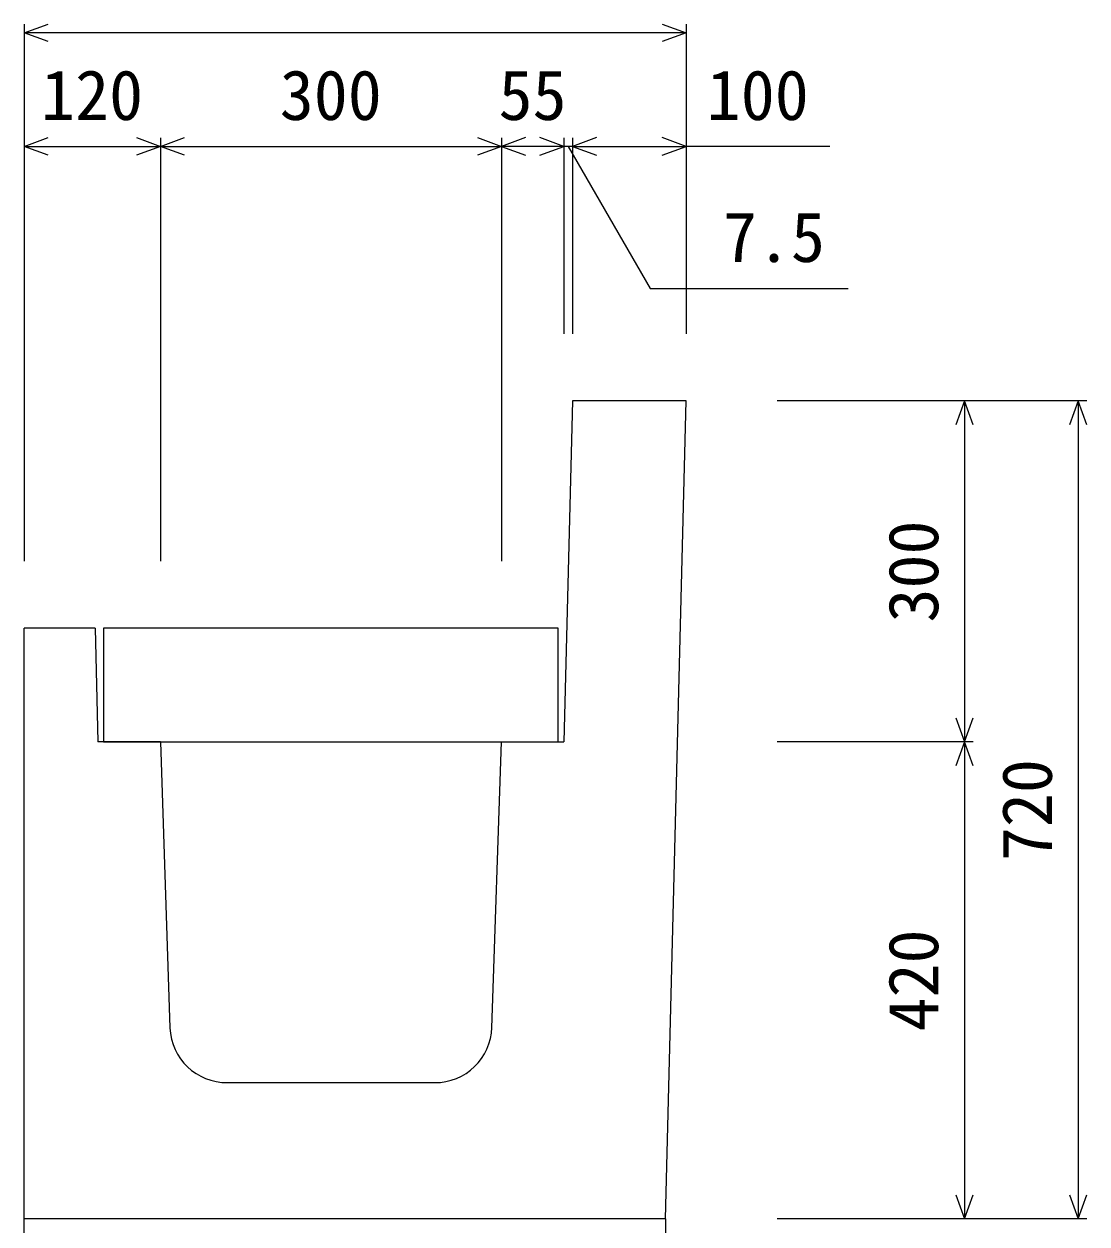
# Model space of a CAD drawing. Units: millimetres, scale not verified. Extents: x -16800 to 16800, y -5940 to 5940.
# Drawn here: x 3603 to 4538, y 3597 to 4654 of the extents above; entities that cross this region are included whole.
import ezdxf
from ezdxf.enums import TextEntityAlignment as Align

# ---------------------------------------------------------------- set-up
doc = ezdxf.new("R2010")
doc.units = ezdxf.units.MM
doc.header["$LTSCALE"] = 20
for name, color, linetype, lineweight in [('0-0_DIM', 7, 'Continuous', 25), ('0-2_HATCH', 6, 'Continuous', 25), ('0-5_OUTLINE', 3, 'Continuous', 25)]:
    doc.layers.add(name, color=color, linetype=linetype, lineweight=lineweight)
doc.styles.add('ＭＳ ゴシック', font='')
doc.styles.get('ＭＳ ゴシック').set_extended_font_data('MS Gothic')

msp = doc.modelspace()

# ---------------------------------------------------------------- linework, layer by layer
at = {"layer": '0-0_DIM'}
for p, q in [((3602.6, 4653.54), (3602.6, 4181.04)), ((4185.1, 4653.54), (4185.1, 4381.04)), ((4185.1, 4646.04), (3602.6, 4646.04)), ((3722.6, 4553.54), (3722.6, 4181.04)), ((4022.6, 4553.54), (4022.6, 4181.04)), ((4077.6, 4553.54), (4077.6, 4381.04)), ((4085.1, 4553.54), (4085.1, 4381.04)), ((3602.6, 4546.04), (3722.6, 4546.04)), ((3722.6, 4546.04), (4022.6, 4546.04)), ((4085.1, 4546.04), (4185.1, 4546.04)), ((4311.47, 4546.04), (4185.1, 4546.04)), ((4537.6, 4321.92), (4265.1, 4321.92)), ((4430.1, 4321.92), (4430.1, 4021.92)), ((4530.1, 4321.92), (4530.1, 3601.92)), ((4437.6, 4021.92), (4265.1, 4021.92)), ((4430.1, 4021.92), (4430.1, 3601.92)), ((4537.6, 3601.92), (4265.1, 3601.92))]:
    msp.add_line(p, q, dxfattribs=at)
for points in [[(3623.75, 4638.35), (3602.6, 4646.04), (3623.75, 4653.74)], [(4163.96, 4653.74), (4185.1, 4646.04), (4163.96, 4638.35)], [(3623.75, 4538.35), (3602.6, 4546.04), (3623.75, 4553.74)], [(3701.46, 4553.74), (3722.6, 4546.04), (3701.46, 4538.35)], [(3743.75, 4538.35), (3722.6, 4546.04), (3743.75, 4553.74)], [(4001.46, 4553.74), (4022.6, 4546.04), (4001.46, 4538.35)], [(4043.75, 4553.74), (4022.6, 4546.04), (4043.75, 4538.35)], [(4056.46, 4538.35), (4077.6, 4546.04), (4056.46, 4553.74)], [(4106.25, 4553.74), (4085.1, 4546.04), (4106.25, 4538.35)], [(4163.96, 4538.35), (4185.1, 4546.04), (4163.96, 4553.74)], [(4085.1, 4546.04), (4077.6, 4546.04), (4022.6, 4546.04)], [(4081.35, 4546.04), (4153.53, 4421.03), (4327.7, 4421.03)], [(4437.8, 4300.78), (4430.1, 4321.92), (4422.41, 4300.78)], [(4537.8, 4300.78), (4530.1, 4321.92), (4522.41, 4300.78)], [(4422.41, 4043.07), (4430.1, 4021.92), (4437.8, 4043.07)], [(4437.8, 4000.78), (4430.1, 4021.92), (4422.41, 4000.78)], [(4422.41, 3623.07), (4430.1, 3601.92), (4437.8, 3623.07)], [(4522.41, 3623.07), (4530.1, 3601.92), (4537.8, 3623.07)]]:
    msp.add_lwpolyline(points, dxfattribs=at)
at = {"layer": '0-2_HATCH'}
msp.add_lwpolyline([(3672.6, 4121.92), (3672.6, 4021.92), (4072.6, 4021.92), (4072.6, 4121.92)], close=True, dxfattribs=at)
at = {"layer": '0-5_OUTLINE'}
for p, q in [((3602.6, 3581.92), (3602.6, 4121.92)), ((3665.1, 4121.92), (3602.6, 4121.92)), ((3665.1, 4121.92), (3667.6, 4021.92)), ((3722.6, 4021.92), (3667.6, 4021.92)), ((3722.6, 4021.92), (3730.99, 3770.26)), ((4014.22, 3770.26), (4022.6, 4021.92)), ((4022.6, 4021.92), (4077.6, 4021.92)), ((3780.97, 3721.92), (3964.24, 3721.92)), ((4167.1, 3601.92), (3602.6, 3601.92)), ((4167.1, 3601.92), (4167.1, 3581.92))]:
    msp.add_line(p, q, dxfattribs=at)
msp.add_lwpolyline([(4167.1, 3601.92), (4185.1, 4321.92), (4085.1, 4321.92), (4077.6, 4021.92)], dxfattribs=at)
for centre, start, end in [((3780.97, 3771.92), 182.02139, 270.77773), ((3964.24, 3771.92), 269.56623, 358.41595)]:
    msp.add_arc(centre, 50, start, end, dxfattribs=at)

# ---------------------------------------------------------------- texts
at = {"layer": '0-0_DIM', "style": 'ＭＳ ゴシック'}
for s, p in [('120', (3617.6, 4556.04)), ('300', (3827.6, 4556.04)), ('55', (4020.1, 4556.04)), ('100', (4203.26, 4556.04)), ('7.5', (4217.54, 4431.03))]:
    msp.add_text(s, height=43.99, dxfattribs=at).set_placement(p, align=Align.BOTTOM_LEFT)
for s, p in [('300', (4420.1, 4126.92)), ('720', (4520.1, 3916.92)), ('420', (4420.1, 3766.92))]:
    msp.add_text(s, height=43.99, rotation=90, dxfattribs=at).set_placement(p, align=Align.BOTTOM_LEFT)

doc.saveas('drawing.dxf')
